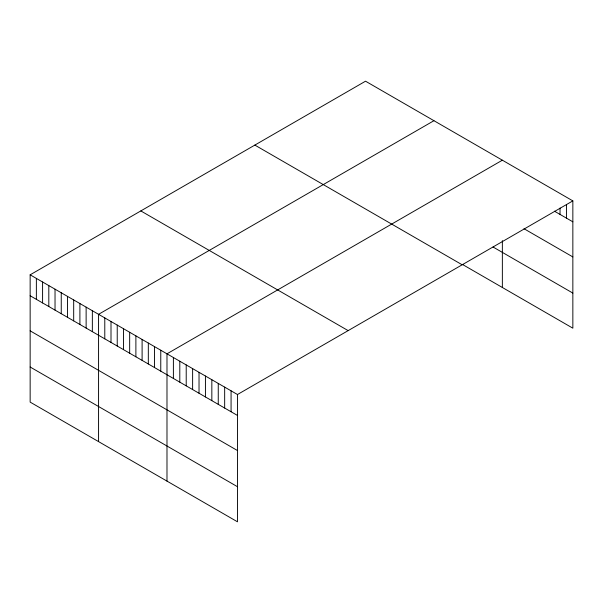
<?xml version="1.0" encoding="UTF-8"?>
<svg xmlns="http://www.w3.org/2000/svg" width="603" height="603" viewBox="0 0 603 603"><rect width="100%" height="100%" fill="white"/><g stroke="black" fill="none" stroke-linecap="round" stroke-linejoin="round"><path stroke-width="0.9" d="M30.15 274.817L237.476 394.52L237.476 521.806L30.15 402.111L30.15 274.817L365.524 81.194L572.85 200.889L572.85 328.183L462.705 264.589M433.941 120.698L98.568 314.321L98.568 441.607M502.359 160.194L166.986 353.818L166.986 481.111M237.476 394.52L572.85 200.889M554.428 211.186L572.85 221.821M523.984 228.71L572.85 256.923M493.028 246.996L572.85 293.081M254.85 145.089L462.177 264.792M140.823 210.922L348.15 330.625M30.15 295.749L237.476 415.452M30.15 330.843L237.476 450.547M30.15 367.008L237.476 486.711M566.443 204.47L566.443 218.12M560.036 208.05L560.036 214.419M502.359 240.635L502.359 287.48M231.07 390.819L231.07 411.751M224.663 387.118L224.663 408.05M218.256 383.418L218.256 404.349M211.841 379.717L211.841 400.648M205.435 376.023L205.435 396.947M199.028 372.322L199.028 393.246M192.621 368.621L192.621 389.553M186.214 364.921L186.214 385.852M179.8 361.22L179.8 382.151M173.393 357.519L173.393 378.45M160.767 350.23L160.767 371.162M154.549 346.642L154.549 367.566M148.323 343.047L148.323 363.978M142.104 339.459L142.104 360.383M135.886 335.863L135.886 356.795M129.668 332.276L129.668 353.207M123.449 328.688L123.449 349.612M117.231 325.092L117.231 346.024M111.005 321.505L111.005 342.429M104.786 317.909L104.786 338.841M92.349 310.726L92.349 331.658M86.131 307.138L86.131 328.07M79.905 303.55L79.905 324.474M73.687 299.955L73.687 320.886M67.468 296.367L67.468 317.291M61.25 292.772L61.25 313.703M55.031 289.184L55.031 310.115M48.813 285.596L48.813 306.52M42.587 282L42.587 302.932M36.368 278.413L36.368 299.337"/></g></svg>
